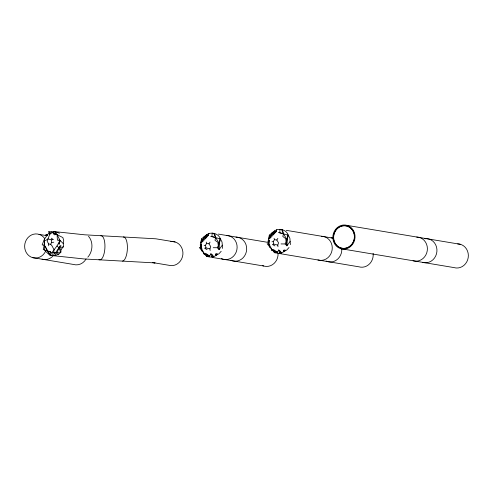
<?xml version="1.0" encoding="UTF-8"?>
<svg xmlns="http://www.w3.org/2000/svg" width="493" height="493" viewBox="0 0 493 493"><rect width="100%" height="100%" fill="white"/><g stroke="black" fill="none" stroke-linecap="round" stroke-linejoin="round"><path stroke-width="0.74" d="M170.788 241.625A12.091 11.08 -80.5 0 1 182.891 254.48A12.091 11.08 -80.5 0 1 168.581 265.228L152.713 262.578L155.061 262.929L84.032 258.954L54.051 255.775C49.83 255.898 46.712 252.755 44.315 249.661L44.506 238.926L48.745 233.183M222.583 248.417L222.029 242.045L220.519 239.043L219.835 238.926L219.077 249.612L217.29 247.726L213.21 247.702M290.42 244.639L289.866 238.273L288.356 235.266L287.672 235.155L286.914 245.841L285.127 243.955L281.041 243.93M48.708 245.791L48.653 243.98L47.168 241.2L49.701 234.378L52.554 232.351L62.864 237.577L63.714 240.473L63.264 243.517L63.511 246.716L61.027 249.483L60.873 252.157L58.846 254.098L54.051 255.775L50.563 251.874L43.248 249.544L44.302 245.132L44.506 238.926L42.158 244.904L44.302 245.132L46.126 247.948L49.528 255.171L50.939 255.319L50.563 251.874L48.85 251.689L47.439 250.919L44.302 245.132M220.519 239.043L211.916 236.523L212.206 233.115C215.823 233.263 219.41 235.481 220.519 239.043L219.28 243.406L217.29 247.726M288.356 235.266L279.747 232.751L280.042 229.337C283.66 229.491 287.246 231.71 288.356 235.266L287.117 239.635L285.127 243.955M200.984 248.213L200.281 245.015L201.477 238.914C204.669 236.393 207.701 232.671 212.206 233.115M268.814 244.436L268.112 241.243L269.307 235.136C272.506 232.616 275.538 228.894 280.042 229.337M44.37 240.301L44.506 238.926M55.851 255.257L53.688 252.829L54.057 249.754L56.997 245.982L59.998 240.448L57.059 234.452L54.865 231.765L48.776 231.704L49.701 234.378L50.064 233.355L51.445 231.987M59.542 233.201L54.865 231.765L52.554 232.351L55.561 234.292L57.059 234.452L57.434 240.171L59.998 240.448L59.394 244.195L58.753 244.127L59.998 240.448L58.889 239.906M219.28 243.406L215.577 237.546L213.734 233.325L214.64 233.479L215.577 237.546L214.997 240.276L219.28 243.406L217.918 243.178L219.077 249.612L222.306 245.169M287.117 239.635L283.407 233.774L281.571 229.553L282.471 229.701L283.407 233.774L282.834 236.498L287.117 239.635L285.749 239.407L286.914 245.841L290.143 241.397M206.604 234.68L208.256 235.494L204.244 236.578L202.303 240.27L202.29 241.995L208.256 235.494L208.89 233.429M274.435 230.909L276.086 231.722L272.074 232.807L270.139 236.498L270.127 238.224L276.086 231.722L276.727 229.658M210.141 250.518L209.938 248.879L210.721 246.599L208.97 243.782L206.622 243.468L205.526 245.187L204.145 245.6M277.972 246.746L277.775 245.107L278.557 242.827L276.801 240.011L274.453 239.69L273.362 241.416L271.982 241.829M221.191 251.282L219.009 253.71L213.691 256.754L211.99 256.471L212.6 255.066L210.893 253.772L209.691 256.015L206.998 256.545L205.908 255.577M289.027 247.511L286.84 249.939L281.528 252.983L279.827 252.699L280.437 251.294L278.73 249.994L277.528 252.237L274.829 252.773L273.744 251.806M205.71 238.292L207.159 235.315L208.256 235.494M273.547 234.52L274.995 231.544L276.086 231.722M48.653 243.98L50.662 244.257L51.605 242.513L51.26 239.814L47.852 238.908L46.04 240.27L44.204 240.541M208.97 243.782L210.055 242.118M276.801 240.011L277.892 238.347M201.187 241.964L205.754 235.87L206.45 235.981L202.303 240.27L200.731 242.55L201.292 242.642L202.303 240.27L201.477 238.914M269.024 238.193L273.59 232.092L274.287 232.209L270.139 236.498L268.562 238.778L269.129 238.871L270.139 236.498L269.307 235.136M87.828 257.173C92.807 251.633 93.547 242.008 88.518 236.276M215.509 254.117L217.259 253.913L215.509 254.117L216.174 255.528M283.346 250.345L285.096 250.142L283.346 250.345L284.005 251.757M63.511 246.716L58.796 247.942L55.82 252.41L56.917 252.527L60.152 245.637L61.027 245.73L58.796 247.942L60.873 252.157L51.975 252.644L54.057 249.754L51.956 245.754L50.662 244.257M209.938 248.879L205.938 247.899L204.601 248.219L207.091 249.668M277.775 245.107L273.775 244.127L272.438 244.448L274.921 245.896M51.605 242.513L53.774 242.205M57.059 234.452L54.279 234.785L52.554 232.351M51.26 239.814L53.398 239.598L51.278 238.193M53.275 231.476L84.833 234.822L155.856 238.803L175.101 241.971M347.201 225.412A12.091 11.08 -80.5 0 1 351.509 245.637A12.091 11.08 -80.5 0 1 333.12 240.079A12.091 11.08 -80.5 0 1 347.201 225.412L460.511 244.331M286.193 230.323L333.237 238.181M279.747 232.751L278.656 232.567L283.407 233.774M340.688 248.669L453.991 267.588A12.091 11.08 -80.5 0 0 468.202 257.623A12.091 11.08 -80.5 0 0 457.652 243.893M218.362 234.095L268.74 242.507M211.916 236.523L210.819 236.338L215.577 237.546M279.679 253.581L358.855 266.799A12.091 11.08 -80.5 0 0 373.139 253.371M211.842 257.358L263.718 266.017M39.009 234.348L47.094 235.697M32.489 257.605L73.445 264.445A12.091 11.08 -80.5 0 0 86.115 258.924M53.688 252.829L58.846 254.098M277.528 252.237L271.292 249.883L277.528 252.237L273.368 249.495L272.247 250.043L267.132 243.702L268.771 243.973L269.899 245.12M209.691 256.015L203.455 253.655L209.691 256.015L205.538 253.266L204.41 253.815L199.295 247.474L200.934 247.745L202.062 248.891M61.027 249.483L56.997 245.982M59.998 240.448L63.264 243.517M47.439 250.919L50.939 255.319M48.776 231.704L50.064 233.355M280.437 251.294L281.528 252.983L278.237 253.303L274.829 252.773L272.247 250.043L268.771 243.973L268.112 241.243M212.6 255.066L213.691 256.754L210.4 257.075L206.998 256.545L204.41 253.815L200.934 247.745L200.281 245.015M278.73 249.994L279.827 252.699M210.893 253.772L211.99 256.471M269.221 245.606L269.831 247.357M201.588 249.963L201.994 251.128M274.09 238.316L274.453 239.69M206.253 242.088L206.622 243.468M273.362 241.416L273.775 244.127M205.526 245.187L205.938 247.899M44.117 244.972L44.204 246.223M226.423 235.488A12.091 11.08 -80.5 0 1 236.831 249.994A12.091 11.08 -80.5 0 1 221.406 258.659M235.981 237.084A12.091 11.08 -80.5 0 1 246.389 251.59A12.091 11.08 -80.5 0 1 230.964 260.255M278.058 253.217A12.091 11.08 -80.5 0 1 262.362 265.499M53.675 255.238A12.091 11.08 -80.5 0 1 42.047 259.201M45.707 235.512A12.091 11.08 -80.5 0 1 47.149 235.623M45.726 250.968A12.091 11.08 -80.5 0 1 29.29 255.99A12.091 11.08 -80.5 0 1 27.904 237.681A12.091 11.08 -80.5 0 1 44.801 238.704M100.874 235.722A12.091 4.443 -86.8 0 1 104.849 248.866A12.091 4.443 -86.8 0 1 98.927 259.571M123.324 236.979A12.091 4.443 -86.8 0 1 127.397 248.546A12.091 4.443 -86.8 0 1 122.523 261.105M424.8 238.741A12.091 11.08 -80.5 0 1 436.903 251.596A12.091 11.08 -80.5 0 1 422.593 262.344M416.696 237.059A12.091 11.08 -80.5 0 1 427.246 250.789A12.091 11.08 -80.5 0 1 413.035 260.748M354.418 234.927A11.401 10.445 -80.5 0 1 340.577 247.887A11.401 10.445 -80.5 0 1 337.12 228.789A11.401 10.445 -80.5 0 1 354.288 234.206M321.559 236.27A12.091 11.08 -80.5 0 1 332.109 250A12.091 11.08 -80.5 0 1 317.899 259.965M341.797 248.762A12.091 11.08 -80.5 0 1 326.101 261.043M331.117 237.866A12.091 11.08 -80.5 0 1 333.274 238.119M201.212 243.943L200.934 247.745L201.619 244.01L201.212 243.943M269.042 240.171L268.771 243.973L269.455 240.239L269.042 240.171M47.575 234.36L47.513 234.779L45.806 234.6L47.575 234.36M351.078 245.144A11.401 10.445 -80.5 0 0 347.017 226.077A11.401 10.445 -80.5 0 0 333.736 239.906A11.401 10.445 -80.5 0 0 351.078 245.144"/></g></svg>
